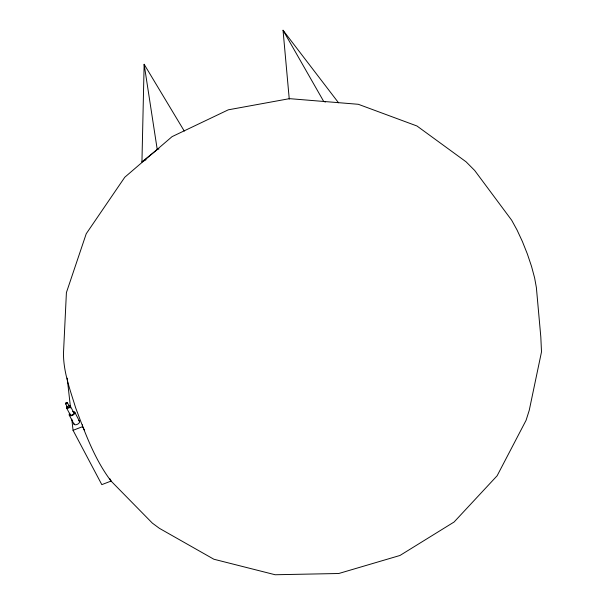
<?xml version="1.0" encoding="UTF-8"?>
<svg xmlns="http://www.w3.org/2000/svg" width="605" height="605" viewBox="0 0 605 605"><rect width="100%" height="100%" fill="white"/><g stroke="black" fill="none" stroke-linecap="round" stroke-linejoin="round"><path stroke-width="0.91" d="M146.07 159.69L141.941 161.86L144.141 64.281L184.291 131.088M141.941 161.86L157.247 149.594L158.964 148.928M109.762 478.563L111.078 481.073C94.592 459.308 85.184 433.203 75.67 407.868C70.195 390.006 63.298 371.909 63.495 352.972L66.406 292.608L86.235 233.742L124.789 177.227L172.07 136.639L228.304 109.823L289.5 98.653L358.334 104.294L416.951 125.984L466.062 161.8L474.691 170.481L511.656 220.197L517.018 229.953L522.387 241.493L527.348 253.949L531.53 266.382L534.608 277.846L536.37 287.496L540.817 336.97L541.505 351.876L529.254 410.281L526.07 420.324L497.128 475.764L454.083 522.017L399.973 555.473L338.785 573.502L275.154 574.75L213.86 559.232L159.41 528.339L152.331 523.106L111.078 481.073L101.814 484.635L73.054 430.314L82.635 426.638L82.409 424.786M325.445 102.011L323.705 101.451L283.034 30.25L289.266 99.137M283.034 30.25L338.535 102.789M65.484 403.611L67.488 407.422M66.588 407.944L70.18 414.758M69.295 415.211L74.044 424.218M70.24 405.91L73.81 412.731M67.314 402.597L69.31 406.409M82.635 426.638L84.39 429.989M74.74 412.171L79.452 421.186M144.141 64.281L157.247 149.594M67.2 378.125L70.543 407.952M71.798 419.129L73.054 430.314M78.62 420.672A3.108 1.702 -27.5 0 1 79.21 422.819A3.108 1.702 -27.5 0 1 75.731 424.77A3.108 1.702 -27.5 0 1 73.939 423.296M68.584 406.25A1.044 0.56 -27.3 0 1 69.325 406.772A1.044 0.56 -27.3 0 1 68.055 407.604A1.044 0.56 -27.3 0 1 67.533 406.938M68.788 405.607A2.087 1.127 -27.3 0 1 70.142 406.878A2.087 1.127 -27.3 0 1 67.147 408.277A2.087 1.127 -27.3 0 1 67.344 406.28M73.583 412.519A2.08 1.127 -27.4 0 1 72.373 414.818A2.08 1.127 -27.4 0 1 70.112 414.153M72.57 411.71A3.123 1.694 -27.4 0 1 74.71 413.449A3.123 1.694 -27.4 0 1 70.535 415.771A3.123 1.694 -27.4 0 1 69.855 413.223M65.975 403.792A1.044 0.56 -27.3 0 0 67.367 402.733A1.044 0.56 -27.3 0 0 65.862 402.779A1.044 0.56 -27.3 0 0 65.975 403.792"/></g></svg>
